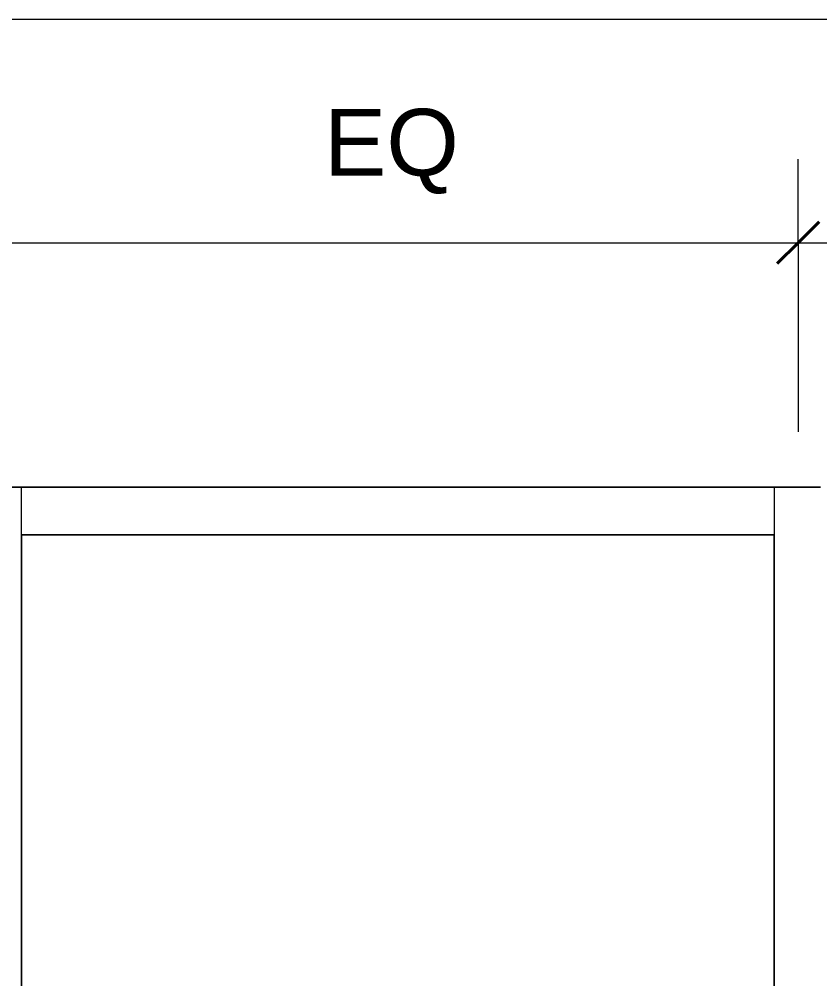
# Model space of a CAD drawing. Header units: inches. Extents: x -6061 to 13621, y -296 to 7483.
# Drawn here: x -5312.4 to -5269.4, y 344.5 to 396.1 of the extents above; entities that cross this region are included whole.
import ezdxf

# ---------------------------------------------------------------- set-up
doc = ezdxf.new("R2010")
doc.units = ezdxf.units.IN
doc.header["$MEASUREMENT"] = 0
doc.layers.get('0').update_dxf_attribs({"linetype": 'CONTINUOUS'})
doc.styles.add('Arial$001H0', font='arial.ttf')

msp = doc.modelspace()

# ---------------------------------------------------------------- linework, layer by layer
at = {"color": 7, "linetype": 'Continuous', "lineweight": 9, "true_color": 0x000007}
for p, q in [((-5441.4385, 396.09638), (-5224.07289, 396.09638)), ((-5270.52538, 384.08281), (-5270.52538, 388.56787)), ((-5317.05795, 384.08281), (-5270.52538, 384.08281)), ((-5270.52538, 384.08281), (-5224.07289, 384.08281)), ((-5270.52538, 384.08281), (-5270.52538, 373.91131)), ((-5312.25252, 370.94796), (-5314.73533, 370.94796)), ((-5314.73533, 370.94796), (-5312.25252, 370.94796)), ((-5312.25252, 368.38507), (-5312.25252, 370.94796)), ((-5271.80682, 370.94796), (-5312.25252, 370.94796)), ((-5312.25252, 370.94796), (-5271.80682, 370.94796)), ((-5312.25252, 286.85294), (-5312.25252, 370.94796)), ((-5271.80682, 370.94796), (-5271.80682, 368.38507)), ((-5269.32402, 370.94796), (-5271.80682, 370.94796)), ((-5271.80682, 370.94796), (-5269.32402, 370.94796)), ((-5271.80682, 370.94796), (-5271.80682, 286.85294)), ((-5271.80682, 368.38507), (-5312.25252, 368.38507)), ((-5312.25252, 368.38507), (-5312.25252, 289.41584)), ((-5312.25252, 368.38507), (-5271.80682, 368.38507)), ((-5271.80682, 289.41584), (-5271.80682, 368.38507))]:
    msp.add_line(p, q, dxfattribs=at)
at = {"color": 7, "linetype": 'Continuous', "lineweight": 40, "true_color": 0x000007}
for q in [(-5269.40411, 385.20407), (-5271.64664, 382.96154)]:
    msp.add_line((-5270.52538, 384.08281), q, dxfattribs=at)

# ---------------------------------------------------------------- texts
at = {"color": 7, "true_color": 0x000007, "style": 'Arial$001H0'}
msp.add_text('EQ', height=3.590405, dxfattribs=at).set_placement((-5295.99443, 387.68663))

doc.saveas('drawing.dxf')
